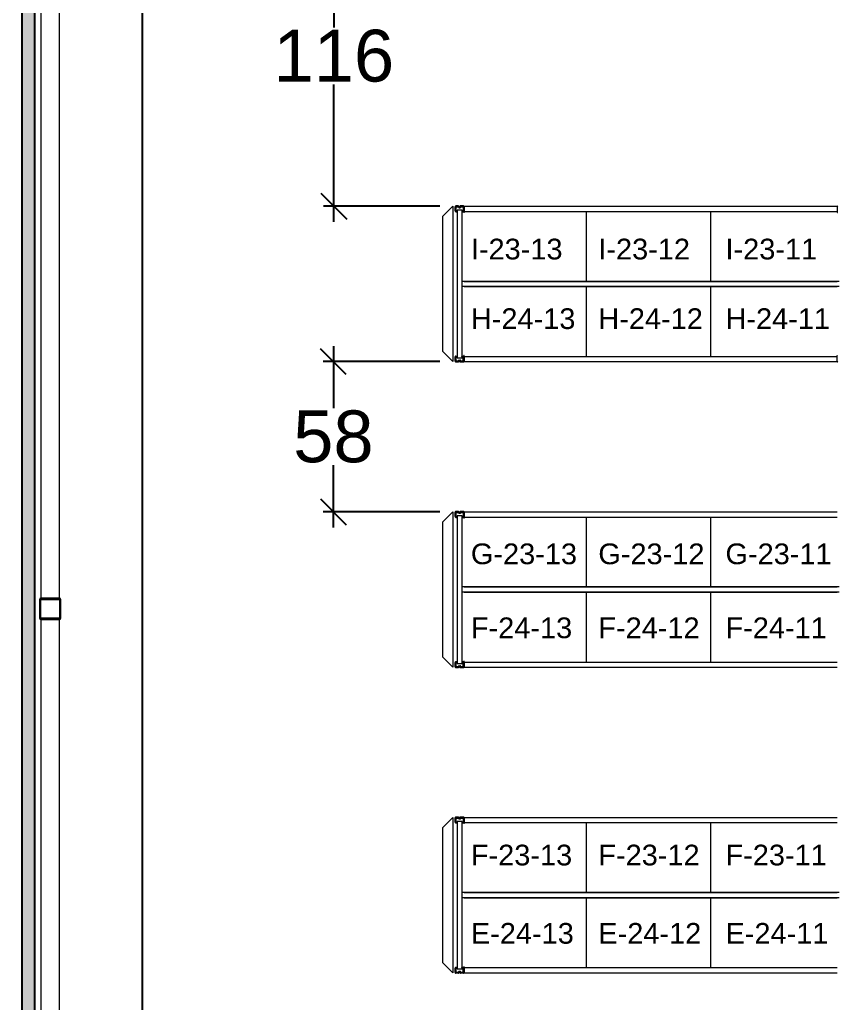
# Model space of a CAD drawing. Header units: inches. Extents: x 2743 to 10591, y -1604 to 5792.
# Drawn here: x 2806.6 to 3122.3, y 3916.2 to 4296 of the extents above; entities that cross this region are included whole.
import ezdxf

# ---------------------------------------------------------------- set-up
doc = ezdxf.new("R2010")
doc.units = ezdxf.units.IN
doc.header["$LTSCALE"] = 0.1875
doc.header["$MEASUREMENT"] = 0
doc.header["$PDMODE"] = 3
doc.header["$PDSIZE"] = 1.5
for name, color, linetype, lineweight in [('22 Dimension', 7, 'Continuous', 5), ('32 Echelle', 160, 'Continuous', 15), ('33 Poutre', 30, 'Continuous', 15), ('37 Protection', 1, 'Continuous', 15)]:
    doc.layers.add(name, color=color, linetype=linetype, lineweight=lineweight)
for name, color, linetype in [('A-N-MUR-EXT', 5, 'Continuous'), ('A-N-MUR-INT', 3, 'Continuous'), ('fill253', 253, 'Continuous'), ('S-N-ACIER', 4, 'Continuous')]:
    doc.layers.add(name, color=color, linetype=linetype)
doc.styles.add('arial', font='')
doc.styles.add('NOTE_GROS', font='', dxfattribs={"height": 20})
doc.styles.get('arial').set_extended_font_data('Arial')
doc.styles.get('NOTE_GROS').set_extended_font_data('SansSerif')
doc.dimstyles.new('Inch-Fraction-GROS', dxfattribs={"dimtxt": 20, "dimasz": 10, "dimexe": 4, "dimexo": 5, "dimgap": 1, "dimtad": 0, "dimtih": 1, "dimtoh": 1, "dimdec": 4, "dimzin": 0, "dimdsep": 46, "dimlunit": 5, "dimtxsty": 'NOTE_GROS', "dimblk": 'OBLIQUE', "dimcen": 0, "dimdle": 6, "dimadec": 1, "dimazin": 2, "dimtfac": 0.5, "dimtdec": 4, "dimtofl": 0, "dimtmove": 0, "dimatfit": 3, "dimfxl": 1, "dimtfillclr": 1, "dimfrac": 1, "dimtolj": 1, "dimtzin": 0, "dimarcsym": 0})

# ---------------------------------------------------------------- blocks, each defined once
blk = doc.blocks.new('_Oblique')
at = {"color": 0, "linetype": 'ByBlock', "lineweight": -2}
blk.add_line((-0.5, -0.5), (0.5, 0.5), dxfattribs=at)
blk = doc.blocks.new('*D120')
at = {"layer": '22 Dimension', "color": 0, "lineweight": -2, "transparency": 16777216}
for p, q in [((2854.05, 5350), (2854.05, 4410.99)), ((2968.83, 5344), (2850.05, 5344)), ((2854.05, 3449.98), (2854.05, 4388.99)), ((2968.83, 3455.98), (2850.05, 3455.98))]:
    blk.add_line(p, q, dxfattribs=at)
at = {"layer": 'Defpoints', "color": 0, "transparency": 16777216}
for p in [(2854.05, 5344), (2973.83, 5344), (2973.83, 3455.98)]:
    blk.add_point(p, dxfattribs=at)
at = {"layer": '22 Dimension', "color": 0, "lineweight": -2, "transparency": 16777216, "xscale": 10, "yscale": 10, "zscale": 10}
for p, rotation in [((2854.05, 5344), 90), ((2854.05, 3455.98), 270)]:
    blk.add_blockref('_Oblique', p, dxfattribs=dict(at, rotation=rotation))
at = {"layer": '22 Dimension', "color": 0, "transparency": 16777216, "insert": (2854.05, 4399.99), "char_height": 20, "attachment_point": 5, "style": 'NOTE_GROS'}
blk.add_mtext('\\A1;1888', dxfattribs=at)
blk = doc.blocks.new('*D121')
at = {"layer": '22 Dimension', "color": 0, "lineweight": -2, "transparency": 16777216}
for p, q in [((2927.71, 4169.98), (2927.71, 4145.98)), ((2968.83, 4163.98), (2923.71, 4163.98)), ((2927.71, 4099.98), (2927.71, 4123.98)), ((2968.83, 4105.98), (2923.71, 4105.98))]:
    blk.add_line(p, q, dxfattribs=at)
at = {"layer": 'Defpoints', "color": 0, "transparency": 16777216}
for p in [(2927.71, 4163.98), (2973.83, 4163.98), (2973.83, 4105.98)]:
    blk.add_point(p, dxfattribs=at)
at = {"layer": '22 Dimension', "color": 0, "lineweight": -2, "transparency": 16777216, "xscale": 10, "yscale": 10, "zscale": 10}
for p, rotation in [((2927.71, 4163.98), 90), ((2927.71, 4105.98), 270)]:
    blk.add_blockref('_Oblique', p, dxfattribs=dict(at, rotation=rotation))
at = {"layer": '22 Dimension', "color": 0, "transparency": 16777216, "insert": (2927.71, 4134.98), "char_height": 20, "attachment_point": 5, "style": 'NOTE_GROS'}
blk.add_mtext('\\A1;58', dxfattribs=at)
blk = doc.blocks.new('*D122')
at = {"layer": '22 Dimension', "color": 0, "lineweight": -2, "transparency": 16777216}
for p, q in [((2927.88, 4346), (2927.88, 4292.99)), ((2968.83, 4340), (2923.88, 4340)), ((2927.88, 4217.98), (2927.88, 4270.99)), ((2968.83, 4223.98), (2923.88, 4223.98))]:
    blk.add_line(p, q, dxfattribs=at)
at = {"layer": 'Defpoints', "color": 0, "transparency": 16777216}
for p in [(2927.88, 4340), (2973.83, 4340), (2973.83, 4223.98)]:
    blk.add_point(p, dxfattribs=at)
at = {"layer": '22 Dimension', "color": 0, "lineweight": -2, "transparency": 16777216, "xscale": 10, "yscale": 10, "zscale": 10}
for p, rotation in [((2927.88, 4340), 90), ((2927.88, 4223.98), 270)]:
    blk.add_blockref('_Oblique', p, dxfattribs=dict(at, rotation=rotation))
at = {"layer": '22 Dimension', "color": 0, "transparency": 16777216, "insert": (2927.88, 4281.99), "char_height": 20, "attachment_point": 5, "style": 'NOTE_GROS'}
blk.add_mtext('\\A1;116', dxfattribs=at)

msp = doc.modelspace()

# ---------------------------------------------------------------- hatches: boundary and pattern name
at = {"layer": '32 Echelle'}
for points in [[(2975.45882, 4221.78941), (2975.45882, 4221.97691), (2975.27132, 4221.97691)], [(2977.45882, 4221.78941), (2977.45882, 4221.97691), (2977.64632, 4221.97691)], [(2975.45882, 4166.16441), (2975.45882, 4165.97691), (2975.27132, 4165.97691)], [(2977.45882, 4166.16441), (2977.45882, 4165.97691), (2977.64632, 4165.97691)], [(2975.45882, 4103.78941), (2975.45882, 4103.97691), (2975.27132, 4103.97691)], [(2977.45882, 4103.78941), (2977.45882, 4103.97691), (2977.64632, 4103.97691)], [(2975.45882, 4048.16441), (2975.45882, 4047.97691), (2975.27132, 4047.97691)], [(2977.45882, 4048.16441), (2977.45882, 4047.97691), (2977.64632, 4047.97691)], [(2975.45882, 3985.78941), (2975.45882, 3985.97691), (2975.27132, 3985.97691)], [(2977.45882, 3985.78941), (2977.45882, 3985.97691), (2977.64632, 3985.97691)], [(2975.45882, 3930.16441), (2975.45882, 3929.97691), (2975.27132, 3929.97691)], [(2977.45882, 3930.16441), (2977.45882, 3929.97691), (2977.64632, 3929.97691)]]:
    msp.add_hatch(color=256, dxfattribs=at).paths.add_polyline_path(points)
at = {"layer": 'fill253'}
h = msp.add_hatch(color=7, dxfattribs=at)
h.dxf.hatch_style = 1
h.paths.add_polyline_path([(5517.44902, 4634.2983), (5512.52777, 4634.2983), (5512.54172, 4296.66232), (5517.46297, 4296.66232)])
h.paths.add_polyline_path([(5517.44903, 4881.11089), (5512.52778, 4881.11089), (5512.52778, 4775.21102), (5517.44903, 4775.21102)])
h.paths.add_polyline_path([(5517.44903, 5127.92329), (5512.52778, 5127.92329), (5512.52777, 5022.02362), (5517.44902, 5022.02362)])
h.paths.add_polyline_path([(4628.42938, 2943.29277), (4625.95018, 2938.37099), (5517.46297, 2938.37152), (5517.46297, 3130.36129), (5512.54172, 3130.36129), (5512.54172, 2943.29277)])
h.paths.add_polyline_path([(4200.50372, 2845.33593), (4208.49739, 2846.64062), (4193.49822, 2938.36282), (4192.72048, 2943.12545), (4184.51381, 2943.12545), (4185.25735, 2938.4929)])
h.paths.add_polyline_path([(4618.93272, 2938.2042), (4619.31197, 2936.00974), (4626.09389, 2937.11042), (4625.95018, 2938.37099), (4628.42938, 2943.29277), (4618.12265, 2943.29277)])
h.paths.add_polyline_path([(5517.46297, 5355.98239), (5512.54172, 5355.98239), (5512.52778, 5268.83602), (5517.44903, 5268.83602)])
h.paths.add_polyline_path([(2812.35741, 3123.02867), (2806.55239, 3125.08232), (2806.55239, 3123.83686), (2807.41263, 3123.50795), (2807.41906, 2938.2042), (3075.9398, 2938.37153), (3075.93335, 2943.29278), (2812.34031, 2943.12545)])
h.paths.add_polyline_path([(2807.41906, 3827.66882), (2812.34031, 3826.6441), (2812.34031, 4320.4792), (2807.41906, 4320.4792)])
h.paths.add_polyline_path([(5512.54172, 3862.52649), (5517.46297, 3862.52649), (5517.46297, 4254.42566), (5512.54172, 4254.42566)])
h.paths.add_polyline_path([(5512.5356, 3801.08425), (5517.45685, 3801.08425), (5517.46297, 3862.52649), (5512.54172, 3862.52649)])
h.paths.add_polyline_path([(5512.54172, 3656.9925), (5517.46297, 3656.9925), (5517.45685, 3765.06188), (5512.5356, 3765.06188)])
h.paths.add_polyline_path([(5512.53298, 3584.94295), (5517.45423, 3584.94295), (5517.46296, 3620.96895), (5512.54171, 3620.96895)])
h.paths.add_polyline_path([(5512.5391, 3512.89586), (5517.46035, 3512.89586), (5517.46066, 3548.92185), (5512.53941, 3548.92185)])
h.paths.add_polyline_path([(5512.5391, 3440.8512), (5517.46035, 3440.8512), (5517.46035, 3476.87475), (5512.5391, 3476.87475)])
h.paths.add_polyline_path([(4035.91549, 5642.91315), (4035.91549, 5647.83442), (2807.41263, 5647.83442), (2807.41906, 4361.46337), (2812.34031, 4361.46337), (2812.33388, 5642.91317)])
h.paths.add_polyline_path([(3118.18201, 2943.29277), (3118.18223, 2938.37152), (4185.31745, 2938.2042), (4184.51381, 2943.12545)])
h.paths.add_polyline_path([(4279.25656, 5642.88457), (4279.25657, 5647.80617), (4078.1514, 5647.83389), (4078.1514, 5642.91262)])
h.paths.add_polyline_path([(4872.5115, 5647.66709), (4872.5115, 5642.74584), (5512.54172, 5642.74584), (5512.54177, 5510.71941), (5517.46302, 5510.71941), (5517.46297, 5647.66709)])
h.paths.add_polyline_path([(5517.45593, 3260.73346), (5512.53008, 3260.73345), (5512.54172, 3172.43063), (5517.46297, 3172.43063)])
h.paths.add_polyline_path([(5512.53008, 3296.75701), (5517.45593, 3296.75699), (5517.45423, 3404.82765), (5512.53298, 3404.82765)])

# ---------------------------------------------------------------- linework, layer by layer
at = {"layer": '22 Dimension'}
for p, q in [((2814.78387, 4304.65443), (2814.78387, 4072.49059)), ((2821.79173, 4304.65443), (2821.79173, 4072.49059)), ((3025.45882, 4194.97691), (3025.45882, 4221.97691)), ((3073.45882, 4194.97691), (3073.45882, 4221.97691)), ((3123.08382, 4194.97691), (2977.45882, 4194.97691)), ((3123.08382, 4192.97691), (2977.45882, 4192.97691)), ((3025.45882, 4165.97691), (3025.45882, 4192.97691)), ((3073.45882, 4165.97691), (3073.45882, 4192.97691)), ((3025.45882, 4076.97691), (3025.45882, 4103.97691)), ((3073.45882, 4076.97691), (3073.45882, 4103.97691)), ((3123.08382, 4076.97691), (2977.45882, 4076.97691)), ((3123.08382, 4074.97691), (2977.45882, 4074.97691)), ((3025.45882, 4047.97691), (3025.45882, 4074.97691)), ((3073.45882, 4047.97691), (3073.45882, 4074.97691)), ((2814.78387, 4064.4906), (2814.78387, 3833.17208)), ((2821.79173, 4064.4906), (2821.79173, 3833.32675)), ((3025.45882, 3958.97691), (3025.45882, 3985.97691)), ((3073.45882, 3958.97691), (3073.45882, 3985.97691)), ((3123.08382, 3958.97691), (2977.45882, 3958.97691)), ((3123.08382, 3956.97691), (2977.45882, 3956.97691)), ((3025.45882, 3929.97691), (3025.45882, 3956.97691)), ((3073.45882, 3929.97691), (3073.45882, 3956.97691))]:
    msp.add_line(p, q, dxfattribs=at)
at = {"layer": '32 Echelle', "linetype": 'Continuous', "lineweight": 25}
for p, q in [((2974.83386, 4223.79316), (2974.83386, 4222.16066)), ((2974.92386, 4222.16066), (2974.92386, 4223.79316)), ((2975.94645, 4223.97691), (2975.01761, 4223.97691)), ((2975.01761, 4223.88691), (2975.94645, 4223.88691)), ((2976.0361, 4223.82057), (2976.08001, 4223.67693)), ((2976.16608, 4223.70325), (2976.12217, 4223.84688)), ((2976.6619, 4223.63691), (2976.25573, 4223.63691)), ((2976.79547, 4223.84688), (2976.75155, 4223.70325)), ((2976.83762, 4223.67693), (2976.88153, 4223.82057)), ((2977.90002, 4223.97691), (2976.97119, 4223.97691)), ((2976.97119, 4223.88691), (2977.90002, 4223.88691)), ((2977.99377, 4223.79316), (2977.99377, 4222.16066)), ((2978.08377, 4222.16066), (2978.08377, 4223.79316)), ((2975.43386, 4222.06691), (2975.01761, 4222.06691)), ((2975.01761, 4221.97691), (2975.43386, 4221.97691)), ((2975.43386, 4221.97691), (2975.43386, 4222.06691)), ((2976.25573, 4223.54691), (2976.6619, 4223.54691)), ((2977.90002, 4222.06691), (2977.48377, 4222.06691)), ((2977.48377, 4222.06691), (2977.48377, 4221.97691)), ((2977.48377, 4221.97691), (2977.90002, 4221.97691)), ((2974.83386, 4164.16066), (2974.83386, 4165.79316)), ((2974.92386, 4165.79316), (2974.92386, 4164.16066)), ((2975.01761, 4165.97691), (2975.43386, 4165.97691)), ((2975.43386, 4165.88691), (2975.01761, 4165.88691)), ((2975.01761, 4164.06691), (2975.94645, 4164.06691)), ((2975.94645, 4163.97691), (2975.01761, 4163.97691)), ((2975.43386, 4165.97691), (2975.43386, 4165.88691)), ((2976.0361, 4164.13325), (2976.08001, 4164.27688)), ((2976.16608, 4164.25057), (2976.12217, 4164.10693)), ((2976.25573, 4164.40691), (2976.6619, 4164.40691)), ((2976.6619, 4164.31691), (2976.25573, 4164.31691)), ((2976.79547, 4164.10693), (2976.75155, 4164.25057)), ((2976.83762, 4164.27688), (2976.88153, 4164.13325)), ((2976.97119, 4164.06691), (2977.90002, 4164.06691)), ((2977.90002, 4163.97691), (2976.97119, 4163.97691)), ((2977.48377, 4165.97691), (2977.90002, 4165.97691)), ((2977.48377, 4165.88691), (2977.48377, 4165.97691)), ((2977.90002, 4165.88691), (2977.48377, 4165.88691)), ((2977.99377, 4164.16066), (2977.99377, 4165.79316)), ((2978.08377, 4165.79316), (2978.08377, 4164.16066)), ((2975.94645, 4105.97691), (2975.01761, 4105.97691)), ((2975.01761, 4105.88691), (2975.94645, 4105.88691)), ((2977.90002, 4105.97691), (2976.97119, 4105.97691)), ((2976.97119, 4105.88691), (2977.90002, 4105.88691)), ((2974.83386, 4105.79316), (2974.83386, 4104.16066)), ((2974.92386, 4104.16066), (2974.92386, 4105.79316)), ((2975.43386, 4104.06691), (2975.01761, 4104.06691)), ((2975.01761, 4103.97691), (2975.43386, 4103.97691)), ((2975.43386, 4103.97691), (2975.43386, 4104.06691)), ((2976.0361, 4105.82057), (2976.08001, 4105.67693)), ((2976.16608, 4105.70325), (2976.12217, 4105.84688)), ((2976.6619, 4105.63691), (2976.25573, 4105.63691)), ((2976.25573, 4105.54691), (2976.6619, 4105.54691)), ((2976.79547, 4105.84688), (2976.75155, 4105.70325)), ((2976.83762, 4105.67693), (2976.88153, 4105.82057)), ((2977.90002, 4104.06691), (2977.48377, 4104.06691)), ((2977.48377, 4104.06691), (2977.48377, 4103.97691)), ((2977.48377, 4103.97691), (2977.90002, 4103.97691)), ((2977.99377, 4105.79316), (2977.99377, 4104.16066)), ((2978.08377, 4104.16066), (2978.08377, 4105.79316)), ((2974.83386, 4046.16066), (2974.83386, 4047.79316)), ((2974.92386, 4047.79316), (2974.92386, 4046.16066)), ((2975.01761, 4047.97691), (2975.43386, 4047.97691)), ((2975.43386, 4047.88691), (2975.01761, 4047.88691)), ((2975.01761, 4046.06691), (2975.94645, 4046.06691)), ((2975.94645, 4045.97691), (2975.01761, 4045.97691)), ((2975.43386, 4047.97691), (2975.43386, 4047.88691)), ((2976.0361, 4046.13325), (2976.08001, 4046.27688)), ((2976.16608, 4046.25057), (2976.12217, 4046.10693)), ((2976.25573, 4046.40691), (2976.6619, 4046.40691)), ((2976.6619, 4046.31691), (2976.25573, 4046.31691)), ((2976.79547, 4046.10693), (2976.75155, 4046.25057)), ((2976.83762, 4046.27688), (2976.88153, 4046.13325)), ((2976.97119, 4046.06691), (2977.90002, 4046.06691)), ((2977.90002, 4045.97691), (2976.97119, 4045.97691)), ((2977.48377, 4047.97691), (2977.90002, 4047.97691)), ((2977.48377, 4047.88691), (2977.48377, 4047.97691)), ((2977.90002, 4047.88691), (2977.48377, 4047.88691)), ((2977.99377, 4046.16066), (2977.99377, 4047.79316)), ((2978.08377, 4047.79316), (2978.08377, 4046.16066)), ((2974.83386, 3987.79316), (2974.83386, 3986.16066)), ((2974.92386, 3986.16066), (2974.92386, 3987.79316)), ((2975.94645, 3987.97691), (2975.01761, 3987.97691)), ((2975.01761, 3987.88691), (2975.94645, 3987.88691)), ((2975.43386, 3986.06691), (2975.01761, 3986.06691)), ((2975.01761, 3985.97691), (2975.43386, 3985.97691)), ((2975.43386, 3985.97691), (2975.43386, 3986.06691)), ((2976.0361, 3987.82057), (2976.08001, 3987.67693)), ((2976.16608, 3987.70325), (2976.12217, 3987.84688)), ((2976.6619, 3987.63691), (2976.25573, 3987.63691)), ((2976.25573, 3987.54691), (2976.6619, 3987.54691)), ((2976.79547, 3987.84688), (2976.75155, 3987.70325)), ((2976.83762, 3987.67693), (2976.88153, 3987.82057)), ((2977.90002, 3987.97691), (2976.97119, 3987.97691)), ((2976.97119, 3987.88691), (2977.90002, 3987.88691)), ((2977.90002, 3986.06691), (2977.48377, 3986.06691)), ((2977.48377, 3986.06691), (2977.48377, 3985.97691)), ((2977.48377, 3985.97691), (2977.90002, 3985.97691)), ((2977.99377, 3987.79316), (2977.99377, 3986.16066)), ((2978.08377, 3986.16066), (2978.08377, 3987.79316)), ((2974.83386, 3928.16066), (2974.83386, 3929.79316)), ((2974.92386, 3929.79316), (2974.92386, 3928.16066)), ((2975.01761, 3929.97691), (2975.43386, 3929.97691)), ((2975.43386, 3929.88691), (2975.01761, 3929.88691)), ((2975.01761, 3928.06691), (2975.94645, 3928.06691)), ((2975.94645, 3927.97691), (2975.01761, 3927.97691)), ((2975.43386, 3929.97691), (2975.43386, 3929.88691)), ((2976.0361, 3928.13325), (2976.08001, 3928.27688)), ((2976.16608, 3928.25057), (2976.12217, 3928.10693)), ((2976.25573, 3928.40691), (2976.6619, 3928.40691)), ((2976.6619, 3928.31691), (2976.25573, 3928.31691)), ((2976.79547, 3928.10693), (2976.75155, 3928.25057)), ((2976.83762, 3928.27688), (2976.88153, 3928.13325)), ((2976.97119, 3928.06691), (2977.90002, 3928.06691)), ((2977.90002, 3927.97691), (2976.97119, 3927.97691)), ((2977.48377, 3929.97691), (2977.90002, 3929.97691)), ((2977.48377, 3929.88691), (2977.48377, 3929.97691)), ((2977.90002, 3929.88691), (2977.48377, 3929.88691)), ((2977.99377, 3928.16066), (2977.99377, 3929.79316)), ((2978.08377, 3929.79316), (2978.08377, 3928.16066))]:
    msp.add_line(p, q, dxfattribs=at)
at = {"layer": '32 Echelle'}
for p, q in [((2975.45882, 4221.97691), (2975.27132, 4221.97691)), ((2975.45882, 4221.78941), (2975.27132, 4221.97691)), ((2977.45882, 4222.47691), (2975.45882, 4222.47691)), ((2975.45882, 4222.47691), (2975.45882, 4165.47691)), ((2975.45882, 4221.78941), (2975.45882, 4221.97691)), ((2977.45882, 4165.47691), (2977.45882, 4222.47691)), ((2977.45882, 4221.97691), (2977.64632, 4221.97691)), ((2977.45882, 4221.78941), (2977.45882, 4221.97691)), ((2977.45882, 4221.78941), (2977.64632, 4221.97691)), ((2975.45882, 4166.16441), (2975.27132, 4165.97691)), ((2975.45882, 4165.97691), (2975.27132, 4165.97691)), ((2975.45882, 4166.16441), (2975.45882, 4165.97691)), ((2975.45882, 4165.47691), (2977.45882, 4165.47691)), ((2977.45882, 4166.16441), (2977.45882, 4165.97691)), ((2977.45882, 4166.16441), (2977.64632, 4165.97691)), ((2977.45882, 4165.97691), (2977.64632, 4165.97691)), ((2975.45882, 4103.97691), (2975.27132, 4103.97691)), ((2975.45882, 4103.78941), (2975.27132, 4103.97691)), ((2977.45882, 4104.47691), (2975.45882, 4104.47691)), ((2975.45882, 4104.47691), (2975.45882, 4047.47691)), ((2975.45882, 4103.78941), (2975.45882, 4103.97691)), ((2977.45882, 4047.47691), (2977.45882, 4104.47691)), ((2977.45882, 4103.97691), (2977.64632, 4103.97691)), ((2977.45882, 4103.78941), (2977.45882, 4103.97691)), ((2977.45882, 4103.78941), (2977.64632, 4103.97691)), ((2975.45882, 4048.16441), (2975.27132, 4047.97691)), ((2975.45882, 4047.97691), (2975.27132, 4047.97691)), ((2975.45882, 4048.16441), (2975.45882, 4047.97691)), ((2975.45882, 4047.47691), (2977.45882, 4047.47691)), ((2977.45882, 4048.16441), (2977.45882, 4047.97691)), ((2977.45882, 4048.16441), (2977.64632, 4047.97691)), ((2977.45882, 4047.97691), (2977.64632, 4047.97691)), ((2975.45882, 3985.97691), (2975.27132, 3985.97691)), ((2975.45882, 3985.78941), (2975.27132, 3985.97691)), ((2977.45882, 3986.47691), (2975.45882, 3986.47691)), ((2975.45882, 3986.47691), (2975.45882, 3929.47691)), ((2975.45882, 3985.78941), (2975.45882, 3985.97691)), ((2977.45882, 3929.47691), (2977.45882, 3986.47691)), ((2977.45882, 3985.97691), (2977.64632, 3985.97691)), ((2977.45882, 3985.78941), (2977.45882, 3985.97691)), ((2977.45882, 3985.78941), (2977.64632, 3985.97691)), ((2975.45882, 3930.16441), (2975.27132, 3929.97691)), ((2975.45882, 3929.97691), (2975.27132, 3929.97691)), ((2975.45882, 3930.16441), (2975.45882, 3929.97691)), ((2975.45882, 3929.47691), (2977.45882, 3929.47691)), ((2977.45882, 3930.16441), (2977.45882, 3929.97691)), ((2977.45882, 3930.16441), (2977.64632, 3929.97691)), ((2977.45882, 3929.97691), (2977.64632, 3929.97691))]:
    msp.add_line(p, q, dxfattribs=at)
at = {"layer": '32 Echelle', "linetype": 'Continuous', "lineweight": 25}
for centre, radius, start, end in [((2975.01761, 4223.79316), 0.18375, 90, 180), ((2975.01761, 4223.79316), 0.09375, 90, 180), ((2975.94645, 4223.79316), 0.18375, 17, 90), ((2975.94645, 4223.79316), 0.09375, 17, 90), ((2976.25573, 4223.73066), 0.18375, 197, 270), ((2976.25573, 4223.73066), 0.09375, 197, 270), ((2976.6619, 4223.73066), 0.09375, 270, 343), ((2976.6619, 4223.73066), 0.18375, 270, 343), ((2976.97119, 4223.79316), 0.18375, 90, 163), ((2976.97119, 4223.79316), 0.09375, 90, 163), ((2977.90002, 4223.79316), 0.18375, 0, 90), ((2977.90002, 4223.79316), 0.09375, 0, 90), ((2975.01761, 4222.16066), 0.18375, 180, 270), ((2975.01761, 4222.16066), 0.09375, 180, 270), ((2977.90002, 4222.16066), 0.09375, 270, 0), ((2977.90002, 4222.16066), 0.18375, 270, 0), ((2975.01761, 4165.79316), 0.18375, 90, 180), ((2975.01761, 4164.16066), 0.18375, 180, 270), ((2975.01761, 4165.79316), 0.09375, 90, 180), ((2975.01761, 4164.16066), 0.09375, 180, 270), ((2975.94645, 4164.16066), 0.09375, 270, 343), ((2975.94645, 4164.16066), 0.18375, 270, 343), ((2976.25573, 4164.22316), 0.18375, 90, 163), ((2976.25573, 4164.22316), 0.09375, 90, 163), ((2976.6619, 4164.22316), 0.18375, 17, 90), ((2976.6619, 4164.22316), 0.09375, 17, 90), ((2976.97119, 4164.16066), 0.18375, 197, 270), ((2976.97119, 4164.16066), 0.09375, 197, 270), ((2977.90002, 4165.79316), 0.18375, 0, 90), ((2977.90002, 4165.79316), 0.09375, 0, 90), ((2977.90002, 4164.16066), 0.09375, 270, 0), ((2977.90002, 4164.16066), 0.18375, 270, 0), ((2975.01761, 4105.79316), 0.18375, 90, 180), ((2975.01761, 4105.79316), 0.09375, 90, 180), ((2975.94645, 4105.79316), 0.18375, 17, 90), ((2975.94645, 4105.79316), 0.09375, 17, 90), ((2976.97119, 4105.79316), 0.18375, 90, 163), ((2976.97119, 4105.79316), 0.09375, 90, 163), ((2977.90002, 4105.79316), 0.18375, 0, 90), ((2977.90002, 4105.79316), 0.09375, 0, 90), ((2975.01761, 4104.16066), 0.18375, 180, 270), ((2975.01761, 4104.16066), 0.09375, 180, 270), ((2976.25573, 4105.73066), 0.18375, 197, 270), ((2976.25573, 4105.73066), 0.09375, 197, 270), ((2976.6619, 4105.73066), 0.09375, 270, 343), ((2976.6619, 4105.73066), 0.18375, 270, 343), ((2977.90002, 4104.16066), 0.09375, 270, 0), ((2977.90002, 4104.16066), 0.18375, 270, 0), ((2975.01761, 4047.79316), 0.18375, 90, 180), ((2975.01761, 4046.16066), 0.18375, 180, 270), ((2975.01761, 4047.79316), 0.09375, 90, 180), ((2975.01761, 4046.16066), 0.09375, 180, 270), ((2975.94645, 4046.16066), 0.09375, 270, 343), ((2975.94645, 4046.16066), 0.18375, 270, 343), ((2976.25573, 4046.22316), 0.18375, 90, 163), ((2976.25573, 4046.22316), 0.09375, 90, 163), ((2976.6619, 4046.22316), 0.18375, 17, 90), ((2976.6619, 4046.22316), 0.09375, 17, 90), ((2976.97119, 4046.16066), 0.18375, 197, 270), ((2976.97119, 4046.16066), 0.09375, 197, 270), ((2977.90002, 4047.79316), 0.18375, 0, 90), ((2977.90002, 4047.79316), 0.09375, 0, 90), ((2977.90002, 4046.16066), 0.09375, 270, 0), ((2977.90002, 4046.16066), 0.18375, 270, 0), ((2975.01761, 3987.79316), 0.18375, 90, 180), ((2975.01761, 3986.16066), 0.18375, 180, 270), ((2975.01761, 3987.79316), 0.09375, 90, 180), ((2975.01761, 3986.16066), 0.09375, 180, 270), ((2975.94645, 3987.79316), 0.18375, 17, 90), ((2975.94645, 3987.79316), 0.09375, 17, 90), ((2976.25573, 3987.73066), 0.18375, 197, 270), ((2976.25573, 3987.73066), 0.09375, 197, 270), ((2976.6619, 3987.73066), 0.09375, 270, 343), ((2976.6619, 3987.73066), 0.18375, 270, 343), ((2976.97119, 3987.79316), 0.18375, 90, 163), ((2976.97119, 3987.79316), 0.09375, 90, 163), ((2977.90002, 3987.79316), 0.18375, 0, 90), ((2977.90002, 3987.79316), 0.09375, 0, 90), ((2977.90002, 3986.16066), 0.09375, 270, 0), ((2977.90002, 3986.16066), 0.18375, 270, 0), ((2975.01761, 3929.79316), 0.18375, 90, 180), ((2975.01761, 3928.16066), 0.18375, 180, 270), ((2975.01761, 3929.79316), 0.09375, 90, 180), ((2975.01761, 3928.16066), 0.09375, 180, 270), ((2975.94645, 3928.16066), 0.09375, 270, 343), ((2975.94645, 3928.16066), 0.18375, 270, 343), ((2976.25573, 3928.22316), 0.18375, 90, 163), ((2976.25573, 3928.22316), 0.09375, 90, 163), ((2976.6619, 3928.22316), 0.18375, 17, 90), ((2976.6619, 3928.22316), 0.09375, 17, 90), ((2976.97119, 3928.16066), 0.18375, 197, 270), ((2976.97119, 3928.16066), 0.09375, 197, 270), ((2977.90002, 3929.79316), 0.18375, 0, 90), ((2977.90002, 3929.79316), 0.09375, 0, 90), ((2977.90002, 3928.16066), 0.09375, 270, 0), ((2977.90002, 3928.16066), 0.18375, 270, 0)]:
    msp.add_arc(centre, radius, start, end, dxfattribs=at)
at = {"layer": '33 Poutre'}
for p, q in [((2976.45882, 4223.63691), (2976.45882, 4223.85191)), ((2976.57782, 4223.63691), (2976.45882, 4223.63691)), ((2976.57782, 4223.63691), (2976.57782, 4223.85191)), ((2977.96482, 4224.09591), (2976.70282, 4224.09591)), ((2976.70282, 4223.97691), (2977.96482, 4223.97691)), ((2978.08982, 4223.85191), (2978.08982, 4221.59591)), ((2978.20882, 4223.97691), (3122.33382, 4223.97691)), ((2978.20882, 4223.97691), (2978.20882, 4221.97691)), ((2978.20882, 4223.85191), (2978.20882, 4221.59591)), ((3122.33382, 4223.97691), (3122.33382, 4221.97691)), ((3122.33382, 4223.85191), (3122.33382, 4221.59591)), ((2978.20882, 4221.59591), (2978.08982, 4221.59591)), ((2978.20882, 4221.97691), (3122.33382, 4221.97691)), ((3122.33382, 4221.59591), (3122.45282, 4221.59591)), ((2978.20882, 4194.97691), (3122.33382, 4194.97691)), ((2978.20882, 4192.97691), (3122.33382, 4192.97691)), ((2976.45882, 4164.31691), (2976.45882, 4164.10191)), ((2976.57782, 4164.31691), (2976.45882, 4164.31691)), ((2976.57782, 4164.31691), (2976.57782, 4164.10191)), ((2976.70282, 4163.97691), (2977.96482, 4163.97691)), ((2977.96482, 4163.85791), (2976.70282, 4163.85791)), ((2978.20882, 4166.35791), (2978.08982, 4166.35791)), ((2978.08982, 4164.10191), (2978.08982, 4166.35791)), ((2978.20882, 4164.10191), (2978.20882, 4166.35791)), ((2978.20882, 4165.97691), (3122.33382, 4165.97691)), ((2978.20882, 4163.97691), (2978.20882, 4165.97691)), ((2978.20882, 4163.97691), (3122.33382, 4163.97691)), ((3122.33382, 4164.10191), (3122.33382, 4166.35791)), ((3122.33382, 4166.35791), (3122.45282, 4166.35791)), ((3122.33382, 4163.97691), (3122.33382, 4165.97691)), ((2976.45882, 4105.63691), (2976.45882, 4105.85191)), ((2976.57782, 4105.63691), (2976.57782, 4105.85191)), ((2977.96482, 4106.09591), (2976.70282, 4106.09591)), ((2976.70282, 4105.97691), (2977.96482, 4105.97691)), ((2978.08982, 4105.85191), (2978.08982, 4103.59591)), ((2978.20882, 4105.97691), (3122.33382, 4105.97691)), ((2978.20882, 4105.97691), (2978.20882, 4103.97691)), ((2978.20882, 4105.85191), (2978.20882, 4103.59591)), ((2976.57782, 4105.63691), (2976.45882, 4105.63691)), ((2978.20882, 4103.59591), (2978.08982, 4103.59591)), ((2978.20882, 4103.97691), (3122.33382, 4103.97691)), ((2978.20882, 4076.97691), (3122.33382, 4076.97691)), ((2978.20882, 4074.97691), (3122.33382, 4074.97691)), ((2976.45882, 4046.31691), (2976.45882, 4046.10191)), ((2976.57782, 4046.31691), (2976.45882, 4046.31691)), ((2976.57782, 4046.31691), (2976.57782, 4046.10191)), ((2976.70282, 4045.97691), (2977.96482, 4045.97691)), ((2977.96482, 4045.85791), (2976.70282, 4045.85791)), ((2978.20882, 4048.35791), (2978.08982, 4048.35791)), ((2978.08982, 4046.10191), (2978.08982, 4048.35791)), ((2978.20882, 4046.10191), (2978.20882, 4048.35791)), ((2978.20882, 4047.97691), (3122.33382, 4047.97691)), ((2978.20882, 4045.97691), (2978.20882, 4047.97691)), ((2978.20882, 4045.97691), (3122.33382, 4045.97691)), ((2976.45882, 3987.63691), (2976.45882, 3987.85191)), ((2976.57782, 3987.63691), (2976.45882, 3987.63691)), ((2976.57782, 3987.63691), (2976.57782, 3987.85191)), ((2977.96482, 3988.09591), (2976.70282, 3988.09591)), ((2976.70282, 3987.97691), (2977.96482, 3987.97691)), ((2978.08982, 3987.85191), (2978.08982, 3985.59591)), ((2978.20882, 3985.59591), (2978.08982, 3985.59591)), ((2978.20882, 3987.97691), (3122.33382, 3987.97691)), ((2978.20882, 3987.97691), (2978.20882, 3985.97691)), ((2978.20882, 3987.85191), (2978.20882, 3985.59591)), ((2978.20882, 3985.97691), (3122.33382, 3985.97691)), ((2978.20882, 3958.97691), (3122.33382, 3958.97691)), ((2978.20882, 3956.97691), (3122.33382, 3956.97691)), ((2976.45882, 3928.31691), (2976.45882, 3928.10191)), ((2976.57782, 3928.31691), (2976.45882, 3928.31691)), ((2976.57782, 3928.31691), (2976.57782, 3928.10191)), ((2976.70282, 3927.97691), (2977.96482, 3927.97691)), ((2977.96482, 3927.85791), (2976.70282, 3927.85791)), ((2978.20882, 3930.35791), (2978.08982, 3930.35791)), ((2978.08982, 3928.10191), (2978.08982, 3930.35791)), ((2978.20882, 3928.10191), (2978.20882, 3930.35791)), ((2978.20882, 3929.97691), (3122.33382, 3929.97691)), ((2978.20882, 3927.97691), (2978.20882, 3929.97691)), ((2978.20882, 3927.97691), (3122.33382, 3927.97691))]:
    msp.add_line(p, q, dxfattribs=at)
for centre, radius, start, end in [((2976.70282, 4223.85191), 0.244, 90, 180), ((2976.70282, 4223.85191), 0.125, 90, 180), ((2977.96482, 4223.85191), 0.244, 0, 90), ((2977.96482, 4223.85191), 0.125, 0, 90), ((3122.57782, 4223.85191), 0.244, 90, 180), ((2976.70282, 4164.10191), 0.244, 180, 270), ((2976.70282, 4164.10191), 0.125, 180, 270), ((2977.96482, 4164.10191), 0.244, 270, 0), ((2977.96482, 4164.10191), 0.125, 270, 0), ((3122.57782, 4164.10191), 0.244, 180, 270), ((2976.70282, 4105.85191), 0.244, 90, 180), ((2976.70282, 4105.85191), 0.125, 90, 180), ((2977.96482, 4105.85191), 0.244, 0, 90), ((2977.96482, 4105.85191), 0.125, 0, 90), ((2976.70282, 4046.10191), 0.244, 180, 270), ((2976.70282, 4046.10191), 0.125, 180, 270), ((2977.96482, 4046.10191), 0.244, 270, 0), ((2977.96482, 4046.10191), 0.125, 270, 0), ((2976.70282, 3987.85191), 0.244, 90, 180), ((2976.70282, 3987.85191), 0.125, 90, 180), ((2977.96482, 3987.85191), 0.244, 0, 90), ((2977.96482, 3987.85191), 0.125, 0, 90), ((2976.70282, 3928.10191), 0.244, 180, 270), ((2976.70282, 3928.10191), 0.125, 180, 270), ((2977.96482, 3928.10191), 0.244, 270, 0), ((2977.96482, 3928.10191), 0.125, 270, 0)]:
    msp.add_arc(centre, radius, start, end, dxfattribs=at)
at = {"layer": '37 Protection'}
for p, q in [((2973.83386, 4223.97691), (2969.83386, 4219.97691)), ((2973.83386, 4223.97691), (2973.83386, 4163.97691)), ((2969.83386, 4219.97691), (2969.83386, 4167.97691)), ((2973.83386, 4163.97691), (2969.83386, 4167.97691)), ((2973.83386, 4105.97691), (2969.83386, 4101.97691)), ((2973.83386, 4105.97691), (2973.83386, 4045.97691)), ((2969.83386, 4101.97691), (2969.83386, 4049.97691)), ((2973.83386, 4045.97691), (2969.83386, 4049.97691)), ((2973.83386, 3987.97691), (2969.83386, 3983.97691)), ((2973.83386, 3987.97691), (2973.83386, 3927.97691)), ((2969.83386, 3983.97691), (2969.83386, 3931.97691)), ((2973.83386, 3927.97691), (2969.83386, 3931.97691))]:
    msp.add_line(p, q, dxfattribs=at)
at = {"layer": 'A-N-MUR-EXT', "color": 7}
msp.add_line((2807.41263, 4320.64653), (2807.41263, 3827.83614), dxfattribs=at)
at = {"layer": 'A-N-MUR-INT', "color": 7}
msp.add_line((2812.33388, 4320.64653), (2812.33388, 3826.81143), dxfattribs=at)
at = {"layer": 'S-N-ACIER', "color": 7}
for p, q in [((2814.33388, 4072.04059), (2814.33388, 4064.9406)), ((2814.58388, 4064.9406), (2814.58388, 4072.04059)), ((2821.88386, 4072.49059), (2814.78387, 4072.49059)), ((2814.78387, 4072.24059), (2821.88386, 4072.24059)), ((2822.08386, 4072.04059), (2822.08386, 4064.9406)), ((2822.33386, 4064.9406), (2822.33386, 4072.04059)), ((2821.88386, 4064.7406), (2814.78387, 4064.7406)), ((2814.78387, 4064.4906), (2821.88386, 4064.4906))]:
    msp.add_line(p, q, dxfattribs=at)
for centre, radius, start, end in [((2814.78387, 4072.04059), 0.45, 90, 180), ((2814.78387, 4072.04059), 0.2, 90, 180), ((2821.88386, 4072.04059), 0.45, 0, 90), ((2821.88386, 4072.04059), 0.2, 0, 90), ((2814.78387, 4064.9406), 0.45, 180, 270), ((2814.78387, 4064.9406), 0.2, 180, 270), ((2821.88386, 4064.9406), 0.45, 270, 0), ((2821.88386, 4064.9406), 0.2, 270, 0)]:
    msp.add_arc(centre, radius, start, end, dxfattribs=at)

# ---------------------------------------------------------------- texts
at = {"layer": '22 Dimension', "char_height": 8, "attachment_point": 1, "style": 'arial'}
for s, insert in [('{\\fArial Unicode MS|b0|i0|c0|p2;\\C8;I-23-13}', (2980.80541, 4211.44855)), ('{\\fArial Unicode MS|b0|i0|c0|p2;\\C8;I-23-12}', (3030.02745, 4211.44855)), ('{\\fArial Unicode MS|b0|i0|c0|p2;\\C8;I-23-11}', (3079.13893, 4211.44855)), ('{\\fArial Unicode MS|b0|i0|c0|p2;\\C8;H-24-13}', (2980.80541, 4184.57601)), ('{\\fArial Unicode MS|b0|i0|c0|p2;\\C8;H-24-12}', (3030.02745, 4184.57601)), ('{\\fArial Unicode MS|b0|i0|c0|p2;\\C8;H-24-11}', (3079.13893, 4184.57601)), ('{\\fArial Unicode MS|b0|i0|c0|p2;\\C8;G-23-13}', (2980.80541, 4093.76122)), ('{\\fArial Unicode MS|b0|i0|c0|p2;\\C8;G-23-12}', (3030.02745, 4093.76122)), ('{\\fArial Unicode MS|b0|i0|c0|p2;\\C8;G-23-11}', (3079.13893, 4093.76122)), ('{\\fArial Unicode MS|b0|i0|c0|p2;\\C8;F-24-13}', (2980.80541, 4065.20067)), ('{\\fArial Unicode MS|b0|i0|c0|p2;\\C8;F-24-12}', (3030.02745, 4065.20067)), ('{\\fArial Unicode MS|b0|i0|c0|p2;\\C8;F-24-11}', (3079.13893, 4065.20067)), ('{\\fArial Unicode MS|b0|i0|c0|p2;\\C8;F-23-13}', (2980.80541, 3977.45686)), ('{\\fArial Unicode MS|b0|i0|c0|p2;\\C8;F-23-12}', (3030.02745, 3977.45686)), ('{\\fArial Unicode MS|b0|i0|c0|p2;\\C8;F-23-11}', (3079.13893, 3977.45686)), ('{\\fArial Unicode MS|b0|i0|c0|p2;\\C8;E-24-13}', (2980.80541, 3947.23307)), ('{\\fArial Unicode MS|b0|i0|c0|p2;\\C8;E-24-12}', (3030.02745, 3947.23307)), ('{\\fArial Unicode MS|b0|i0|c0|p2;\\C8;E-24-11}', (3079.13893, 3947.23307))]:
    msp.add_mtext_dynamic_manual_height_columns(s, width=68.8901007, gutter_width=5, heights=[0], dxfattribs=dict(at, insert=insert))

# ---------------------------------------------------------------- dimensions: what is measured, and where the dimension line sits
at = {"layer": '22 Dimension', "color": 7}
for base, p1, p2, picture, middle in [((2854.05039, 5344.00253), (2973.83386, 3455.97691), (2973.83386, 5344.00253), '*D120', (2854.05039, 4399.98972)), ((2927.88, 4340.00253), (2973.83386, 4223.97691), (2973.83386, 4340.00253), '*D122', (2927.88, 4281.98972)), ((2927.71271, 4163.97691), (2973.83386, 4105.97691), (2973.83386, 4163.97691), '*D121', (2927.71271, 4134.97691))]:
    dim = msp.add_linear_dim(base=base, p1=p1, p2=p2, angle=90, dimstyle='Inch-Fraction-GROS', dxfattribs=at)
    dim.commit()
    dim.dimension.update_dxf_attribs({"geometry": picture, "text_midpoint": middle})

doc.saveas('drawing.dxf')
